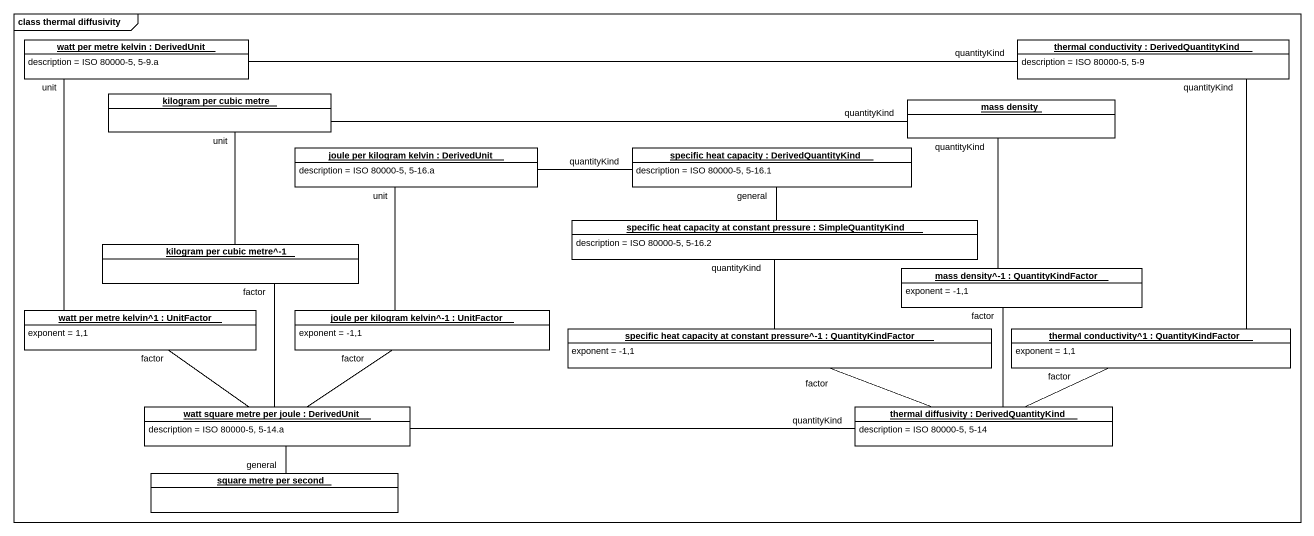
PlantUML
@startuml
mainframe class thermal diffusivity
hide circle
hide empty members
object "watt per metre kelvin : DerivedUnit" as watt_per_metre_kelvin #FFFFFF {
  description = ISO 80000-5, 5-9.a
}
object "thermal conductivity : DerivedQuantityKind" as thermal_conductivity #FFFFFF {
  description = ISO 80000-5, 5-9
}
object "kilogram per cubic metre" as kilogram_per_cubic_metre #FFFFFF
object "mass density" as mass_density #FFFFFF
object "joule per kilogram kelvin : DerivedUnit" as joule_per_kilogram_kelvin #FFFFFF {
  description = ISO 80000-5, 5-16.a
}
object "specific heat capacity : DerivedQuantityKind" as specific_heat_capacity #FFFFFF {
  description = ISO 80000-5, 5-16.1
}
object "specific heat capacity at constant pressure : SimpleQuantityKind" as specific_heat_capacity_at #FFFFFF {
  description = ISO 80000-5, 5-16.2
}
object "kilogram per cubic metre^-1" as kilogram_per_cubic_metre_1 #FFFFFF
object "mass density^-1 : QuantityKindFactor" as mass_density_1 #FFFFFF {
  exponent = -1,1
}
object "watt per metre kelvin^1 : UnitFactor" as watt_per_metre_kelvin_1 #FFFFFF {
  exponent = 1,1
}
object "joule per kilogram kelvin^-1 : UnitFactor" as joule_per_kilogram_kelvin_1 #FFFFFF {
  exponent = -1,1
}
object "specific heat capacity at constant pressure^-1 : QuantityKindFactor" as specific_heat_capacity_at_2 #FFFFFF {
  exponent = -1,1
}
object "thermal conductivity^1 : QuantityKindFactor" as thermal_conductivity_1 #FFFFFF {
  exponent = 1,1
}
object "watt square metre per joule : DerivedUnit" as watt_square_metre_per_joule #FFFFFF {
  description = ISO 80000-5, 5-14.a
}
object "thermal diffusivity : DerivedQuantityKind" as thermal_diffusivity #FFFFFF {
  description = ISO 80000-5, 5-14
}
object "square metre per second" as square_metre_per_second #FFFFFF
watt_per_metre_kelvin -right- thermal_conductivity : quantityKind
watt_per_metre_kelvin -- watt_per_metre_kelvin_1 : unit
thermal_conductivity -- thermal_conductivity_1 : quantityKind
kilogram_per_cubic_metre -right- mass_density : quantityKind
kilogram_per_cubic_metre -- kilogram_per_cubic_metre_1 : unit
mass_density -- mass_density_1 : quantityKind
joule_per_kilogram_kelvin -right- specific_heat_capacity : quantityKind
joule_per_kilogram_kelvin -- joule_per_kilogram_kelvin_1 : unit
specific_heat_capacity_at -up- specific_heat_capacity : general
specific_heat_capacity_at -- specific_heat_capacity_at_2 : quantityKind
kilogram_per_cubic_metre_1 -- watt_square_metre_per_joule : factor
mass_density_1 -- thermal_diffusivity : factor
watt_per_metre_kelvin_1 -- watt_square_metre_per_joule : factor
joule_per_kilogram_kelvin_1 -- watt_square_metre_per_joule : factor
specific_heat_capacity_at_2 -right- thermal_diffusivity : factor
thermal_conductivity_1 -left- thermal_diffusivity : factor
watt_square_metre_per_joule -right- thermal_diffusivity : quantityKind
square_metre_per_second -up- watt_square_metre_per_joule : general
@enduml
